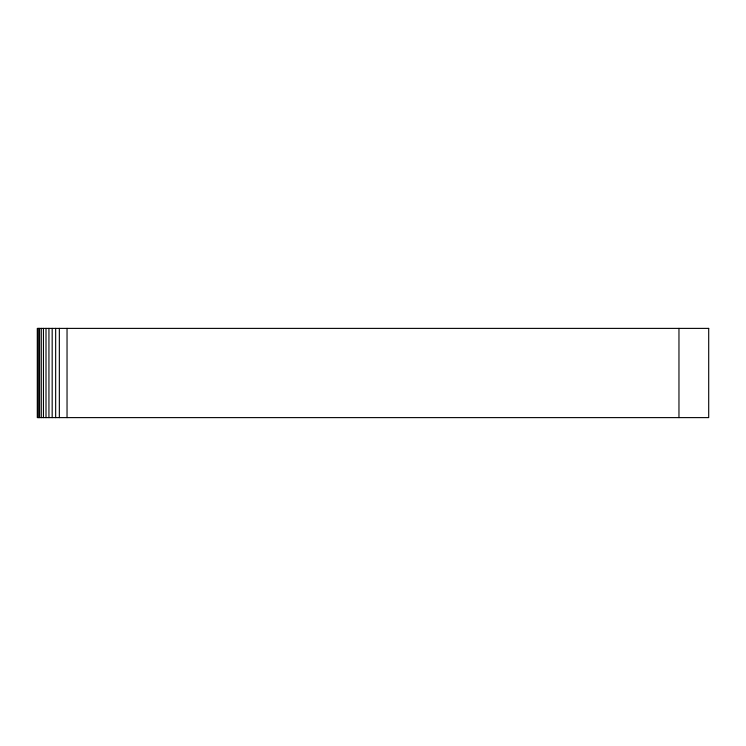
<?xml version="1.0" encoding="UTF-8"?>
<svg xmlns="http://www.w3.org/2000/svg" width="746" height="746" viewBox="0 0 746 746"><rect width="100%" height="100%" fill="white"/><g stroke="black" fill="none" stroke-linecap="round" stroke-linejoin="round"><path stroke-width="1.12" d="M678.963 328.389L678.963 417.611M67.037 328.389L67.037 417.611M59.344 328.389L59.344 417.611M55.661 328.389L55.661 417.611M52.173 328.389L52.173 417.611M48.938 328.389L48.938 417.611M46.01 328.389L46.01 417.611M43.445 328.389L43.445 417.611M41.282 328.389L41.282 417.611M39.566 328.389L39.566 417.611M38.316 328.389L38.316 417.611M708.7 328.389L37.3 328.389L37.3 417.611L708.7 417.611L708.7 328.389"/></g></svg>
